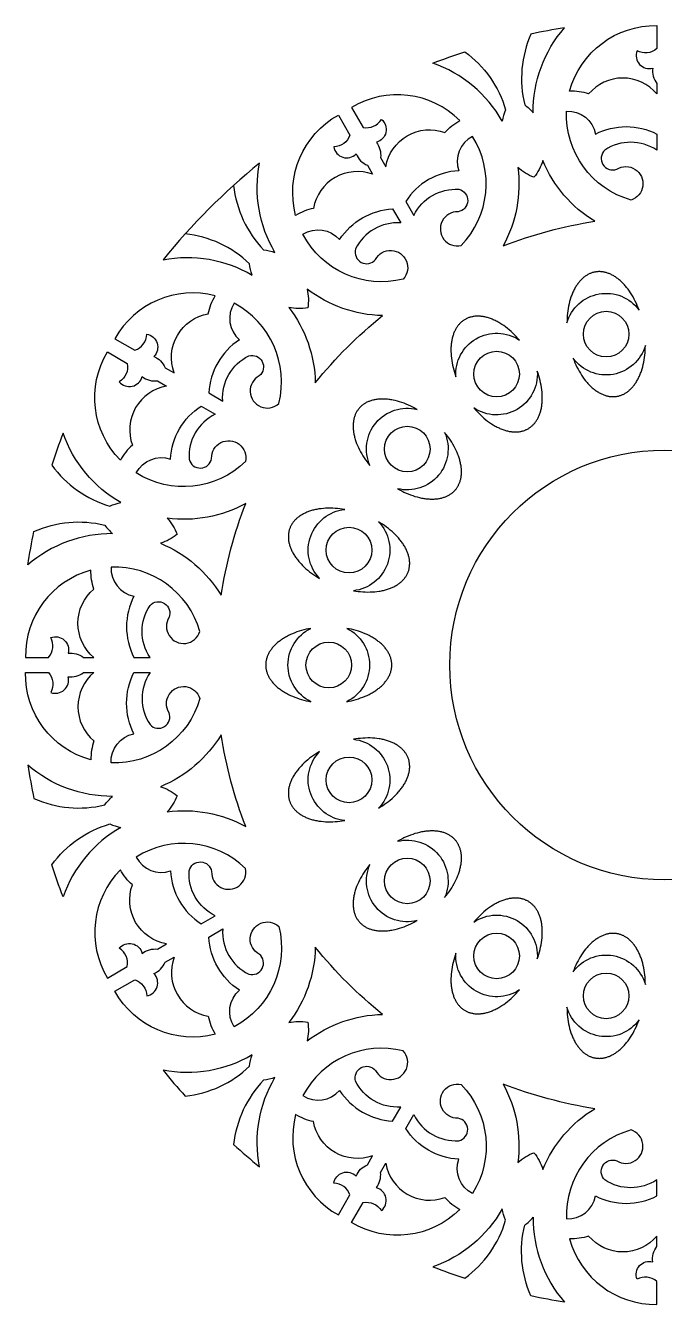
# Model space of a CAD drawing. Extents: x -2235 to 380, y 2197 to 4197.
# Drawn here: x -330 to 25, y 2539 to 3250 of the extents above; entities that cross this region are included whole.
import ezdxf

# ---------------------------------------------------------------- set-up
doc = ezdxf.new("R2010")
doc.units = 0
doc.layers.add('LAYER_01', color=7, linetype='CONTINUOUS')

msp = doc.modelspace()

# ---------------------------------------------------------------- linework, layer by layer
at = {"layer": 'LAYER_01'}
for points in [[(-49.31, 3244.95, 0.165424), (-52.83, 3205.64, -0.057908), (-48.09, 3201.22, -0.182443), (-30.7, 3248.38, 0.013207)], [(20.67, 3236.82, -0.30837), (9.63, 3235.6, 0.61732), (18.4, 3226.02, 0.198173), (20.67, 3217.45), (20.67, 3211.65, 0.467751), (-17.25, 3211.65, 0.08721), (-27.82, 3213.26, -0.342754), (20.67, 3249.64)], [(-86.12, 3235.09, -0.165424), (-63.42, 3202.8, 0.057908), (-65.31, 3196.6, 0.182443), (-103.95, 3228.75, -0.013207)], [(-142.66, 3193.06, 0.30837), (-132.49, 3197.52, -0.61732), (-135.3, 3184.84, -0.198173), (-132.98, 3176.28), (-130.08, 3171.26, -0.467751), (-97.24, 3190.22, -0.08721), (-88.89, 3196.9, 0.342754), (-149.07, 3204.15)], [(-149.97, 3188.84, -0.30837), (-158.92, 3182.26, 0.61732), (-146.54, 3178.35, 0.198173), (-140.29, 3172.06), (-137.38, 3167.04, 0.467751), (-170.22, 3148.08, 0.08721), (-180.18, 3144.18, -0.342754), (-156.38, 3199.94)], [(-1.61, 3169.86, -1.133704), (6.3, 3152.71, -0.345607), (-29.54, 3202.1, -0.370856), (-13.37, 3189.39, -0.240808), (20.67, 3189.39), (20.67, 3180.42, 0.305015), (-8.24, 3180.45, 0.824718)], [(-89.89, 3146.2, 1.133704), (-88.16, 3127.4, 0.345607), (-81.82, 3188.09, 0.370856), (-89.47, 3169, 0.240808), (-118.95, 3151.98), (-114.46, 3144.21, -0.305015), (-89.44, 3158.69, -0.824718)], [(-13.82, 3140.91, -0.159961), (-42.72, 3174.62, -0.094684), (-47.71, 3165.35, -0.094684), (-56.67, 3170.88, -0.159961), (-64.83, 3127.24, -0.053061)], [(-135.78, 3119.71, -1.133704), (-120.36, 3108.81, -0.345607), (-176.09, 3133.67, -0.370856), (-155.73, 3130.74, -0.240808), (-126.25, 3147.76), (-121.77, 3139.99, 0.305015), (-146.82, 3125.56, 0.824718)], [(10.8, 3091.59), (10.32, 3092.84), (9.81, 3094.08), (9.27, 3095.3), (8.69, 3096.51), (8.09, 3097.7), (7.45, 3098.86), (6.79, 3099.99), (6.1, 3101.09), (5.38, 3102.15), (4.64, 3103.17), (3.87, 3104.16), (3.48, 3104.63), (3.09, 3105.1), (2.69, 3105.55), (2.29, 3105.99), (1.88, 3106.42), (1.47, 3106.84), (1.05, 3107.24), (0.63, 3107.63), (0.21, 3108.01), (-0.21, 3108.37), (-0.64, 3108.72), (-1.07, 3109.06), (-1.5, 3109.38), (-1.93, 3109.69), (-2.37, 3109.98), (-2.8, 3110.26), (-3.24, 3110.53), (-3.67, 3110.78), (-4.11, 3111.02), (-4.54, 3111.24), (-4.98, 3111.45), (-5.41, 3111.64), (-5.85, 3111.82), (-6.28, 3111.99), (-6.71, 3112.14), (-7.14, 3112.28), (-7.57, 3112.41), (-7.99, 3112.52), (-8.42, 3112.62), (-8.84, 3112.7), (-9.25, 3112.77), (-9.67, 3112.83), (-10.08, 3112.87), (-10.49, 3112.91), (-10.89, 3112.93), (-11.29, 3112.93), (-11.69, 3112.93), (-12.08, 3112.91), (-12.47, 3112.89), (-12.85, 3112.85), (-13.23, 3112.8), (-13.61, 3112.74), (-13.98, 3112.67), (-14.36, 3112.58), (-14.73, 3112.49), (-15.1, 3112.38), (-15.48, 3112.26), (-15.85, 3112.13), (-16.23, 3111.99), (-16.6, 3111.83), (-16.97, 3111.66), (-17.34, 3111.48), (-17.71, 3111.28), (-18.08, 3111.07), (-18.45, 3110.85), (-18.81, 3110.61), (-19.17, 3110.36), (-19.53, 3110.1), (-19.89, 3109.82), (-20.24, 3109.53), (-20.59, 3109.22), (-20.94, 3108.91), (-21.28, 3108.58), (-21.62, 3108.23), (-21.95, 3107.87), (-22.28, 3107.5), (-22.6, 3107.11), (-22.92, 3106.71), (-23.23, 3106.3), (-23.54, 3105.88), (-23.84, 3105.44), (-24.13, 3104.99), (-24.42, 3104.53), (-24.7, 3104.05), (-24.98, 3103.56), (-25.25, 3103.07), (-25.51, 3102.56), (-25.76, 3102.04), (-26, 3101.5), (-26.24, 3100.96), (-26.47, 3100.41), (-26.69, 3099.85), (-26.9, 3099.28), (-27.1, 3098.7), (-27.49, 3097.51), (-27.83, 3096.29), (-28.14, 3095.05), (-28.42, 3093.78), (-28.65, 3092.49), (-28.85, 3091.18), (-29.02, 3089.86), (-29.15, 3088.53), (-29.24, 3087.19), (-29.29, 3085.85), (-29.32, 3084.51, -0.623515)], [(-269.54, 3069.27, 0.30837), (-262.96, 3078.22, -0.61732), (-259.05, 3065.84, -0.198173), (-252.76, 3059.59), (-247.74, 3056.69, -0.467751), (-228.78, 3089.52, -0.08721), (-224.88, 3099.48, 0.342754), (-280.64, 3075.68)], [(-131.88, 3088.53, -0.159961), (-173.76, 3103.28, -0.094684), (-173.45, 3092.75, -0.094684), (-183.98, 3093.06, -0.159961), (-169.23, 3051.18, -0.053061)], [(-200.41, 3055.08, 1.133704), (-189.51, 3039.66, 0.345607), (-214.37, 3095.39, 0.370856), (-211.44, 3075.03, 0.240808), (-228.46, 3045.55), (-220.69, 3041.07, -0.305015), (-206.26, 3066.12, -0.824718)], [(-55.78, 3074.88), (-56.66, 3075.89), (-57.57, 3076.88), (-58.5, 3077.85), (-59.45, 3078.78), (-60.42, 3079.69), (-61.42, 3080.56), (-62.43, 3081.4), (-63.46, 3082.2), (-64.49, 3082.95), (-65.54, 3083.66), (-66.6, 3084.32), (-67.12, 3084.64), (-67.65, 3084.94), (-68.18, 3085.23), (-68.71, 3085.5), (-69.24, 3085.76), (-69.77, 3086.01), (-70.3, 3086.25), (-70.83, 3086.47), (-71.35, 3086.68), (-71.88, 3086.88), (-72.4, 3087.06), (-72.92, 3087.23), (-73.43, 3087.39), (-73.94, 3087.53), (-74.45, 3087.66), (-74.96, 3087.77), (-75.46, 3087.88), (-75.95, 3087.96), (-76.44, 3088.04), (-76.93, 3088.1), (-77.41, 3088.15), (-77.88, 3088.18), (-78.35, 3088.2), (-78.82, 3088.21), (-79.27, 3088.21), (-79.73, 3088.19), (-80.17, 3088.16), (-80.61, 3088.12), (-81.04, 3088.07), (-81.46, 3088), (-81.88, 3087.92), (-82.29, 3087.84), (-82.69, 3087.74), (-83.08, 3087.63), (-83.47, 3087.51), (-83.85, 3087.38), (-84.22, 3087.24), (-84.58, 3087.09), (-84.94, 3086.93), (-85.29, 3086.77), (-85.63, 3086.59), (-85.96, 3086.4), (-86.29, 3086.21), (-86.61, 3086), (-86.93, 3085.79), (-87.24, 3085.56), (-87.55, 3085.32), (-87.86, 3085.07), (-88.16, 3084.8), (-88.46, 3084.53), (-88.75, 3084.24), (-89.04, 3083.94), (-89.32, 3083.63), (-89.59, 3083.31), (-89.86, 3082.97), (-90.12, 3082.63), (-90.37, 3082.27), (-90.62, 3081.9), (-90.86, 3081.52), (-91.09, 3081.12), (-91.32, 3080.72), (-91.53, 3080.3), (-91.74, 3079.87), (-91.94, 3079.43), (-92.13, 3078.98), (-92.31, 3078.52), (-92.48, 3078.04), (-92.65, 3077.56), (-92.8, 3077.07), (-92.94, 3076.56), (-93.08, 3076.05), (-93.2, 3075.52), (-93.31, 3074.99), (-93.41, 3074.45), (-93.5, 3073.9), (-93.59, 3073.34), (-93.66, 3072.77), (-93.71, 3072.19), (-93.76, 3071.61), (-93.8, 3071.02), (-93.83, 3070.42), (-93.84, 3069.82), (-93.85, 3069.21), (-93.84, 3068.59), (-93.79, 3067.35), (-93.7, 3066.09), (-93.57, 3064.81), (-93.39, 3063.52), (-93.17, 3062.23), (-92.91, 3060.93), (-92.61, 3059.64), (-92.28, 3058.34), (-91.91, 3057.05), (-91.5, 3055.78), (-91.06, 3054.51, -0.623515)], [(-25.85, 3064.85), (-25.37, 3063.6), (-24.86, 3062.35), (-24.31, 3061.13), (-23.74, 3059.92), (-23.13, 3058.74), (-22.5, 3057.58), (-21.83, 3056.45), (-21.14, 3055.35), (-20.42, 3054.28), (-19.68, 3053.26), (-18.92, 3052.27), (-18.53, 3051.8), (-18.13, 3051.33), (-17.73, 3050.88), (-17.33, 3050.44), (-16.92, 3050.01), (-16.51, 3049.6), (-16.1, 3049.19), (-15.68, 3048.8), (-15.26, 3048.43), (-14.83, 3048.06), (-14.4, 3047.71), (-13.98, 3047.38), (-13.54, 3047.05), (-13.11, 3046.75), (-12.68, 3046.45), (-12.24, 3046.17), (-11.81, 3045.9), (-11.37, 3045.65), (-10.94, 3045.42), (-10.5, 3045.19), (-10.07, 3044.98), (-9.63, 3044.79), (-9.2, 3044.61), (-8.76, 3044.44), (-8.33, 3044.29), (-7.9, 3044.15), (-7.48, 3044.03), (-7.05, 3043.91), (-6.63, 3043.82), (-6.21, 3043.73), (-5.79, 3043.66), (-5.38, 3043.6), (-4.96, 3043.56), (-4.56, 3043.53), (-4.15, 3043.51), (-3.75, 3043.5), (-3.35, 3043.5), (-2.96, 3043.52), (-2.57, 3043.55), (-2.19, 3043.58), (-1.81, 3043.63), (-1.44, 3043.69), (-1.06, 3043.77), (-0.69, 3043.85), (-0.31, 3043.94), (0.06, 3044.05), (0.43, 3044.17), (0.81, 3044.3), (1.18, 3044.45), (1.56, 3044.6), (1.93, 3044.77), (2.3, 3044.96), (2.67, 3045.15), (3.04, 3045.36), (3.4, 3045.59), (3.77, 3045.82), (4.13, 3046.07), (4.49, 3046.33), (4.84, 3046.61), (5.2, 3046.9), (5.55, 3047.21), (5.89, 3047.53), (6.23, 3047.86), (6.57, 3048.2), (6.9, 3048.56), (7.23, 3048.93), (7.56, 3049.32), (7.87, 3049.72), (8.19, 3050.13), (8.49, 3050.56), (8.79, 3050.99), (9.09, 3051.44), (9.38, 3051.91), (9.66, 3052.38), (9.93, 3052.87), (10.2, 3053.37), (10.46, 3053.88), (10.71, 3054.4), (10.96, 3054.93), (11.19, 3055.47), (11.42, 3056.02), (11.64, 3056.58), (11.86, 3057.16), (12.06, 3057.74), (12.44, 3058.92), (12.79, 3060.14), (13.1, 3061.38), (13.37, 3062.65), (13.61, 3063.94), (13.81, 3065.25), (13.97, 3066.57), (14.1, 3067.9), (14.19, 3069.24), (14.25, 3070.58), (14.27, 3071.92, -0.623515)], [(-273.76, 3061.96, -0.30837), (-278.22, 3051.79, 0.61732), (-265.54, 3054.6, 0.198173), (-256.98, 3052.28), (-251.96, 3049.38, 0.467751), (-270.92, 3016.54, 0.08721), (-277.6, 3008.19, -0.342754), (-284.85, 3068.37)], [(-81.08, 3037.22), (-80.2, 3036.2), (-79.3, 3035.21), (-78.37, 3034.25), (-77.41, 3033.31), (-76.44, 3032.4), (-75.45, 3031.53), (-74.43, 3030.69), (-73.41, 3029.9), (-72.37, 3029.14), (-71.32, 3028.43), (-70.27, 3027.77), (-69.74, 3027.46), (-69.21, 3027.16), (-68.68, 3026.87), (-68.15, 3026.59), (-67.62, 3026.33), (-67.09, 3026.08), (-66.56, 3025.84), (-66.04, 3025.62), (-65.51, 3025.41), (-64.99, 3025.21), (-64.47, 3025.03), (-63.95, 3024.86), (-63.43, 3024.7), (-62.92, 3024.56), (-62.41, 3024.43), (-61.91, 3024.32), (-61.41, 3024.22), (-60.91, 3024.13), (-60.42, 3024.06), (-59.94, 3024), (-59.46, 3023.95), (-58.98, 3023.91), (-58.51, 3023.89), (-58.05, 3023.88), (-57.59, 3023.89), (-57.14, 3023.9), (-56.69, 3023.93), (-56.26, 3023.97), (-55.83, 3024.03), (-55.4, 3024.09), (-54.99, 3024.17), (-54.58, 3024.26), (-54.17, 3024.35), (-53.78, 3024.46), (-53.39, 3024.58), (-53.01, 3024.71), (-52.64, 3024.85), (-52.28, 3025), (-51.92, 3025.16), (-51.58, 3025.33), (-51.24, 3025.5), (-50.91, 3025.69), (-50.58, 3025.88), (-50.26, 3026.09), (-49.94, 3026.31), (-49.62, 3026.54), (-49.31, 3026.78), (-49, 3027.03), (-48.7, 3027.29), (-48.41, 3027.57), (-48.11, 3027.85), (-47.83, 3028.15), (-47.55, 3028.46), (-47.27, 3028.79), (-47.01, 3029.12), (-46.74, 3029.47), (-46.49, 3029.83), (-46.24, 3030.2), (-46, 3030.58), (-45.77, 3030.97), (-45.55, 3031.38), (-45.33, 3031.79), (-45.12, 3032.22), (-44.92, 3032.66), (-44.73, 3033.11), (-44.55, 3033.58), (-44.38, 3034.05), (-44.22, 3034.53), (-44.06, 3035.03), (-43.92, 3035.53), (-43.79, 3036.05), (-43.67, 3036.57), (-43.55, 3037.1), (-43.45, 3037.65), (-43.36, 3038.2), (-43.28, 3038.76), (-43.21, 3039.32), (-43.15, 3039.9), (-43.1, 3040.48), (-43.06, 3041.07), (-43.04, 3041.67), (-43.02, 3042.27), (-43.02, 3042.88), (-43.03, 3043.5), (-43.07, 3044.74), (-43.16, 3046.01), (-43.3, 3047.28), (-43.47, 3048.57), (-43.69, 3049.86), (-43.95, 3051.16), (-44.25, 3052.46), (-44.59, 3053.75), (-44.96, 3055.04), (-45.36, 3056.32), (-45.8, 3057.58, -0.623515)], [(-112.64, 3036.4), (-113.81, 3037.05), (-115, 3037.68), (-116.21, 3038.26), (-117.42, 3038.82), (-118.65, 3039.34), (-119.88, 3039.82), (-121.12, 3040.26), (-122.35, 3040.66), (-123.59, 3041.01), (-124.81, 3041.32), (-126.03, 3041.58), (-126.64, 3041.69), (-127.24, 3041.8), (-127.83, 3041.89), (-128.43, 3041.96), (-129.01, 3042.03), (-129.6, 3042.08), (-130.17, 3042.13), (-130.75, 3042.16), (-131.31, 3042.17), (-131.87, 3042.18), (-132.42, 3042.17), (-132.97, 3042.15), (-133.5, 3042.12), (-134.03, 3042.08), (-134.55, 3042.03), (-135.07, 3041.96), (-135.57, 3041.89), (-136.07, 3041.8), (-136.55, 3041.7), (-137.03, 3041.59), (-137.5, 3041.47), (-137.96, 3041.34), (-138.41, 3041.2), (-138.85, 3041.05), (-139.27, 3040.89), (-139.69, 3040.72), (-140.1, 3040.54), (-140.5, 3040.36), (-140.88, 3040.16), (-141.26, 3039.95), (-141.62, 3039.74), (-141.98, 3039.52), (-142.32, 3039.29), (-142.66, 3039.05), (-142.98, 3038.8), (-143.29, 3038.55), (-143.59, 3038.3), (-143.88, 3038.03), (-144.16, 3037.76), (-144.43, 3037.48), (-144.69, 3037.2), (-144.94, 3036.91), (-145.18, 3036.62), (-145.41, 3036.32), (-145.64, 3036), (-145.86, 3035.68), (-146.07, 3035.35), (-146.27, 3035.01), (-146.46, 3034.66), (-146.65, 3034.3), (-146.82, 3033.93), (-146.99, 3033.55), (-147.15, 3033.16), (-147.29, 3032.76), (-147.43, 3032.36), (-147.56, 3031.94), (-147.67, 3031.52), (-147.78, 3031.08), (-147.87, 3030.64), (-147.96, 3030.19), (-148.03, 3029.74), (-148.09, 3029.27), (-148.14, 3028.8), (-148.17, 3028.31), (-148.2, 3027.83), (-148.21, 3027.33), (-148.21, 3026.83), (-148.2, 3026.32), (-148.17, 3025.8), (-148.14, 3025.28), (-148.08, 3024.75), (-148.02, 3024.21), (-147.94, 3023.67), (-147.85, 3023.13), (-147.75, 3022.58), (-147.64, 3022.03), (-147.51, 3021.47), (-147.37, 3020.91), (-147.21, 3020.34), (-147.05, 3019.78), (-146.87, 3019.21), (-146.67, 3018.63), (-146.47, 3018.06), (-146.25, 3017.48), (-145.78, 3016.33), (-145.26, 3015.17), (-144.7, 3014.02), (-144.1, 3012.87), (-143.45, 3011.73), (-142.76, 3010.6), (-142.04, 3009.48), (-141.28, 3008.38), (-140.49, 3007.3), (-139.67, 3006.24), (-138.83, 3005.2, -0.623515)], [(-226.9, 3009.19, -1.133704), (-208.1, 3007.46, -0.345607), (-268.79, 3001.12, -0.370856), (-249.7, 3008.77, -0.240808), (-232.68, 3038.25), (-224.91, 3033.76, 0.305015), (-239.39, 3008.74, 0.824718)], [(-315.79, 3005.42, 0.165424), (-283.5, 2982.72, -0.057908), (-277.3, 2984.61, -0.182443), (-309.45, 3023.25, 0.013207)], [(-123.53, 2992.36), (-122.36, 2991.71), (-121.17, 2991.09), (-119.97, 2990.5), (-118.75, 2989.94), (-117.52, 2989.43), (-116.29, 2988.95), (-115.06, 2988.51), (-113.82, 2988.11), (-112.59, 2987.75), (-111.36, 2987.45), (-110.14, 2987.18), (-109.54, 2987.07), (-108.94, 2986.97), (-108.34, 2986.88), (-107.75, 2986.8), (-107.16, 2986.73), (-106.58, 2986.68), (-106, 2986.64), (-105.43, 2986.61), (-104.86, 2986.59), (-104.3, 2986.59), (-103.75, 2986.59), (-103.21, 2986.61), (-102.67, 2986.64), (-102.14, 2986.68), (-101.62, 2986.73), (-101.1, 2986.8), (-100.6, 2986.88), (-100.1, 2986.96), (-99.62, 2987.06), (-99.14, 2987.17), (-98.67, 2987.29), (-98.21, 2987.42), (-97.77, 2987.56), (-97.33, 2987.71), (-96.9, 2987.87), (-96.48, 2988.04), (-96.07, 2988.22), (-95.68, 2988.41), (-95.29, 2988.61), (-94.91, 2988.81), (-94.55, 2989.02), (-94.19, 2989.25), (-93.85, 2989.48), (-93.52, 2989.71), (-93.19, 2989.96), (-92.88, 2990.21), (-92.58, 2990.47), (-92.29, 2990.73), (-92.01, 2991), (-91.74, 2991.28), (-91.48, 2991.56), (-91.23, 2991.85), (-90.99, 2992.14), (-90.76, 2992.45), (-90.54, 2992.76), (-90.32, 2993.08), (-90.11, 2993.42), (-89.91, 2993.76), (-89.71, 2994.11), (-89.53, 2994.47), (-89.35, 2994.84), (-89.18, 2995.22), (-89.03, 2995.6), (-88.88, 2996), (-88.74, 2996.41), (-88.62, 2996.82), (-88.5, 2997.25), (-88.39, 2997.68), (-88.3, 2998.12), (-88.22, 2998.57), (-88.14, 2999.03), (-88.08, 2999.49), (-88.03, 2999.97), (-88, 3000.45), (-87.97, 3000.94), (-87.96, 3001.43), (-87.96, 3001.94), (-87.97, 3002.45), (-88, 3002.96), (-88.04, 3003.49), (-88.09, 3004.02), (-88.15, 3004.55), (-88.23, 3005.09), (-88.32, 3005.63), (-88.42, 3006.18), (-88.54, 3006.74), (-88.66, 3007.3), (-88.81, 3007.86), (-88.96, 3008.42), (-89.13, 3008.99), (-89.31, 3009.56), (-89.5, 3010.13), (-89.7, 3010.7), (-89.92, 3011.28), (-90.39, 3012.43), (-90.91, 3013.59), (-91.47, 3014.74), (-92.08, 3015.89), (-92.72, 3017.03), (-93.41, 3018.16), (-94.13, 3019.28), (-94.89, 3020.38), (-95.68, 3021.46), (-96.5, 3022.53), (-97.35, 3023.57, -0.623515)], [(-207.94, 2984.13, -0.159961), (-251.58, 2975.97, -0.094684), (-246.05, 2967.01, -0.094684), (-255.32, 2962.02, -0.159961), (-221.61, 2933.12, -0.053061)], [(-152.91, 2980.8), (-154.23, 2981.01), (-155.56, 2981.19), (-156.9, 2981.33), (-158.23, 2981.44), (-159.56, 2981.51), (-160.88, 2981.54), (-162.19, 2981.53), (-163.49, 2981.48), (-164.77, 2981.39), (-166.03, 2981.26), (-167.26, 2981.09), (-167.87, 2980.99), (-168.47, 2980.88), (-169.06, 2980.76), (-169.65, 2980.63), (-170.22, 2980.49), (-170.79, 2980.34), (-171.34, 2980.18), (-171.89, 2980.02), (-172.43, 2979.84), (-172.96, 2979.65), (-173.47, 2979.46), (-173.98, 2979.26), (-174.47, 2979.04), (-174.96, 2978.82), (-175.43, 2978.59), (-175.89, 2978.36), (-176.34, 2978.11), (-176.77, 2977.86), (-177.19, 2977.6), (-177.61, 2977.34), (-178, 2977.07), (-178.39, 2976.79), (-178.76, 2976.5), (-179.12, 2976.21), (-179.47, 2975.91), (-179.81, 2975.61), (-180.13, 2975.3), (-180.44, 2974.99), (-180.73, 2974.67), (-181.02, 2974.35), (-181.29, 2974.02), (-181.54, 2973.69), (-181.79, 2973.36), (-182.02, 2973.02), (-182.24, 2972.68), (-182.45, 2972.34), (-182.64, 2971.99), (-182.82, 2971.65), (-183, 2971.3), (-183.15, 2970.94), (-183.3, 2970.59), (-183.44, 2970.24), (-183.56, 2969.88), (-183.68, 2969.51), (-183.78, 2969.14), (-183.87, 2968.76), (-183.96, 2968.38), (-184.03, 2967.99), (-184.09, 2967.59), (-184.14, 2967.19), (-184.18, 2966.78), (-184.21, 2966.37), (-184.22, 2965.95), (-184.23, 2965.53), (-184.22, 2965.1), (-184.19, 2964.67), (-184.16, 2964.23), (-184.11, 2963.79), (-184.05, 2963.34), (-183.97, 2962.89), (-183.88, 2962.43), (-183.78, 2961.98), (-183.67, 2961.51), (-183.54, 2961.05), (-183.39, 2960.58), (-183.23, 2960.11), (-183.06, 2959.64), (-182.87, 2959.16), (-182.67, 2958.69), (-182.46, 2958.21), (-182.23, 2957.73), (-181.99, 2957.25), (-181.73, 2956.77), (-181.46, 2956.29), (-181.18, 2955.8), (-180.88, 2955.32), (-180.57, 2954.84), (-180.24, 2954.36), (-179.9, 2953.89), (-179.55, 2953.41), (-179.19, 2952.94), (-178.81, 2952.46), (-178.42, 2952), (-178.02, 2951.53), (-177.19, 2950.61), (-176.31, 2949.7), (-175.38, 2948.81), (-174.42, 2947.93), (-173.42, 2947.08), (-172.39, 2946.26), (-171.33, 2945.45), (-170.24, 2944.68), (-169.13, 2943.93), (-167.99, 2943.21), (-166.84, 2942.52, -0.623515)], [(-325.65, 2968.61, -0.165424), (-286.34, 2972.13, 0.057908), (-281.92, 2967.39, 0.182443), (-329.08, 2950, -0.013207)], [(-148.08, 2935.69), (-146.76, 2935.48), (-145.43, 2935.3), (-144.09, 2935.16), (-142.76, 2935.06), (-141.43, 2934.99), (-140.11, 2934.96), (-138.8, 2934.97), (-137.5, 2935.02), (-136.22, 2935.11), (-134.96, 2935.24), (-133.73, 2935.41), (-133.12, 2935.51), (-132.52, 2935.62), (-131.93, 2935.74), (-131.35, 2935.86), (-130.77, 2936), (-130.2, 2936.15), (-129.65, 2936.31), (-129.1, 2936.48), (-128.56, 2936.66), (-128.04, 2936.84), (-127.52, 2937.04), (-127.01, 2937.24), (-126.52, 2937.45), (-126.04, 2937.67), (-125.56, 2937.9), (-125.1, 2938.14), (-124.66, 2938.38), (-124.22, 2938.63), (-123.8, 2938.89), (-123.39, 2939.16), (-122.99, 2939.43), (-122.6, 2939.71), (-122.23, 2939.99), (-121.87, 2940.28), (-121.52, 2940.58), (-121.18, 2940.88), (-120.86, 2941.19), (-120.55, 2941.5), (-120.26, 2941.82), (-119.97, 2942.14), (-119.7, 2942.47), (-119.45, 2942.8), (-119.2, 2943.13), (-118.97, 2943.47), (-118.75, 2943.81), (-118.54, 2944.15), (-118.35, 2944.5), (-118.17, 2944.85), (-118, 2945.2), (-117.84, 2945.55), (-117.69, 2945.9), (-117.56, 2946.26), (-117.43, 2946.62), (-117.32, 2946.98), (-117.21, 2947.35), (-117.12, 2947.73), (-117.03, 2948.12), (-116.96, 2948.5), (-116.9, 2948.9), (-116.85, 2949.3), (-116.81, 2949.71), (-116.78, 2950.12), (-116.77, 2950.54), (-116.76, 2950.96), (-116.77, 2951.39), (-116.8, 2951.83), (-116.83, 2952.26), (-116.88, 2952.71), (-116.94, 2953.15), (-117.02, 2953.61), (-117.11, 2954.06), (-117.21, 2954.52), (-117.33, 2954.98), (-117.46, 2955.45), (-117.6, 2955.91), (-117.76, 2956.38), (-117.93, 2956.86), (-118.12, 2957.33), (-118.32, 2957.81), (-118.53, 2958.29), (-118.76, 2958.77), (-119, 2959.25), (-119.26, 2959.73), (-119.53, 2960.21), (-119.82, 2960.69), (-120.11, 2961.17), (-120.42, 2961.65), (-120.75, 2962.13), (-121.09, 2962.61), (-121.44, 2963.08), (-121.8, 2963.56), (-122.18, 2964.03), (-122.57, 2964.5), (-122.97, 2964.97), (-123.8, 2965.89), (-124.69, 2966.8), (-125.61, 2967.69), (-126.57, 2968.56), (-127.57, 2969.41), (-128.6, 2970.24), (-129.66, 2971.04), (-130.75, 2971.82), (-131.87, 2972.56), (-133, 2973.28), (-134.15, 2973.97, -0.623515)], [(-250.56, 2920.91, 1.133704), (-233.41, 2913, 0.345607), (-282.8, 2948.84, 0.370856), (-270.09, 2932.67, 0.240808), (-270.09, 2898.63), (-261.12, 2898.63, -0.305015), (-261.15, 2927.54, -0.824718)], [(-317.52, 2898.63, 0.30837), (-316.3, 2909.67, -0.61732), (-306.72, 2900.9, -0.198173), (-298.15, 2898.63), (-292.35, 2898.63, -0.467751), (-292.35, 2936.55, -0.08721), (-293.96, 2947.12, 0.342754), (-330.34, 2898.63)], [(-171.74, 2914.78), (-173.05, 2914.53), (-174.36, 2914.24), (-175.66, 2913.92), (-176.95, 2913.56), (-178.22, 2913.17), (-179.48, 2912.75), (-180.71, 2912.29), (-181.91, 2911.8), (-183.08, 2911.28), (-184.22, 2910.72), (-185.32, 2910.14), (-185.86, 2909.84), (-186.38, 2909.53), (-186.9, 2909.22), (-187.4, 2908.9), (-187.89, 2908.57), (-188.38, 2908.23), (-188.84, 2907.9), (-189.3, 2907.55), (-189.75, 2907.2), (-190.18, 2906.85), (-190.6, 2906.49), (-191, 2906.12), (-191.39, 2905.75), (-191.77, 2905.38), (-192.14, 2905.01), (-192.49, 2904.63), (-192.83, 2904.24), (-193.15, 2903.86), (-193.46, 2903.47), (-193.76, 2903.08), (-194.04, 2902.69), (-194.31, 2902.29), (-194.56, 2901.9), (-194.8, 2901.5), (-195.02, 2901.1), (-195.23, 2900.7), (-195.43, 2900.3), (-195.61, 2899.91), (-195.78, 2899.51), (-195.94, 2899.11), (-196.08, 2898.71), (-196.21, 2898.31), (-196.33, 2897.91), (-196.43, 2897.52), (-196.52, 2897.12), (-196.6, 2896.73), (-196.66, 2896.34), (-196.71, 2895.95), (-196.75, 2895.56), (-196.78, 2895.18), (-196.8, 2894.79), (-196.81, 2894.41), (-196.8, 2894.03), (-196.78, 2893.65), (-196.75, 2893.27), (-196.71, 2892.88), (-196.66, 2892.49), (-196.6, 2892.1), (-196.52, 2891.7), (-196.43, 2891.31), (-196.33, 2890.91), (-196.21, 2890.52), (-196.08, 2890.12), (-195.94, 2889.72), (-195.78, 2889.32), (-195.61, 2888.92), (-195.43, 2888.52), (-195.23, 2888.12), (-195.02, 2887.72), (-194.8, 2887.33), (-194.56, 2886.93), (-194.31, 2886.53), (-194.04, 2886.14), (-193.76, 2885.75), (-193.46, 2885.36), (-193.15, 2884.97), (-192.83, 2884.58), (-192.49, 2884.2), (-192.14, 2883.82), (-191.77, 2883.44), (-191.39, 2883.07), (-191, 2882.7), (-190.6, 2882.34), (-190.18, 2881.98), (-189.75, 2881.62), (-189.3, 2881.27), (-188.84, 2880.93), (-188.38, 2880.59), (-187.89, 2880.26), (-187.4, 2879.93), (-186.9, 2879.61), (-186.38, 2879.29), (-185.86, 2878.99), (-185.32, 2878.68), (-184.22, 2878.1), (-183.08, 2877.55), (-181.91, 2877.03), (-180.71, 2876.54), (-179.48, 2876.08), (-178.22, 2875.66), (-176.95, 2875.27), (-175.66, 2874.91), (-174.36, 2874.59), (-173.05, 2874.3), (-171.74, 2874.04, -0.623515)], [(-151.77, 2874.04), (-150.45, 2874.3), (-149.14, 2874.59), (-147.84, 2874.91), (-146.55, 2875.27), (-145.28, 2875.66), (-144.03, 2876.08), (-142.8, 2876.54), (-141.59, 2877.03), (-140.42, 2877.55), (-139.28, 2878.1), (-138.18, 2878.68), (-137.65, 2878.99), (-137.12, 2879.29), (-136.6, 2879.61), (-136.1, 2879.93), (-135.61, 2880.26), (-135.13, 2880.59), (-134.66, 2880.93), (-134.2, 2881.27), (-133.76, 2881.62), (-133.33, 2881.98), (-132.91, 2882.34), (-132.5, 2882.7), (-132.11, 2883.07), (-131.73, 2883.44), (-131.36, 2883.82), (-131.01, 2884.2), (-130.68, 2884.58), (-130.35, 2884.97), (-130.04, 2885.36), (-129.75, 2885.75), (-129.46, 2886.14), (-129.2, 2886.53), (-128.94, 2886.93), (-128.71, 2887.33), (-128.48, 2887.72), (-128.27, 2888.12), (-128.07, 2888.52), (-127.89, 2888.92), (-127.72, 2889.32), (-127.56, 2889.72), (-127.42, 2890.12), (-127.29, 2890.52), (-127.18, 2890.91), (-127.07, 2891.31), (-126.98, 2891.7), (-126.91, 2892.1), (-126.84, 2892.49), (-126.79, 2892.88), (-126.75, 2893.27), (-126.72, 2893.65), (-126.7, 2894.03), (-126.7, 2894.41), (-126.7, 2894.79), (-126.72, 2895.18), (-126.75, 2895.56), (-126.79, 2895.95), (-126.84, 2896.34), (-126.91, 2896.73), (-126.98, 2897.12), (-127.07, 2897.52), (-127.18, 2897.91), (-127.29, 2898.31), (-127.42, 2898.71), (-127.56, 2899.11), (-127.72, 2899.51), (-127.89, 2899.91), (-128.07, 2900.3), (-128.27, 2900.7), (-128.48, 2901.1), (-128.71, 2901.5), (-128.94, 2901.9), (-129.2, 2902.29), (-129.46, 2902.69), (-129.75, 2903.08), (-130.04, 2903.47), (-130.35, 2903.86), (-130.68, 2904.24), (-131.01, 2904.63), (-131.36, 2905.01), (-131.73, 2905.38), (-132.11, 2905.75), (-132.5, 2906.12), (-132.91, 2906.49), (-133.33, 2906.85), (-133.76, 2907.2), (-134.2, 2907.55), (-134.66, 2907.9), (-135.13, 2908.23), (-135.61, 2908.57), (-136.1, 2908.9), (-136.6, 2909.22), (-137.12, 2909.53), (-137.65, 2909.84), (-138.18, 2910.14), (-139.28, 2910.72), (-140.42, 2911.28), (-141.59, 2911.8), (-142.8, 2912.29), (-144.03, 2912.75), (-145.28, 2913.17), (-146.55, 2913.56), (-147.84, 2913.92), (-149.14, 2914.24), (-150.45, 2914.53), (-151.77, 2914.78, -0.623515)], [(-317.52, 2890.19, -0.30837), (-316.3, 2879.15, 0.61732), (-306.72, 2887.93, 0.198173), (-298.15, 2890.19), (-292.35, 2890.19, 0.467751), (-292.35, 2852.28, 0.08721), (-293.96, 2841.7, -0.342754), (-330.34, 2890.19)], [(-250.56, 2867.92, -1.133704), (-233.41, 2875.82, -0.345607), (-282.8, 2839.99, -0.370856), (-270.09, 2856.16, -0.240808), (-270.09, 2890.19), (-261.12, 2890.19, 0.305015), (-261.15, 2861.29, 0.824718)], [(-221.61, 2855.7, -0.159961), (-255.32, 2826.81, -0.094684), (-246.05, 2821.82, -0.094684), (-251.58, 2812.85, -0.159961), (-207.94, 2804.69, -0.053061)], [(-134.15, 2814.85), (-133, 2815.54), (-131.87, 2816.26), (-130.75, 2817.01), (-129.66, 2817.78), (-128.6, 2818.59), (-127.57, 2819.41), (-126.57, 2820.27), (-125.61, 2821.14), (-124.69, 2822.03), (-123.8, 2822.94), (-122.97, 2823.86), (-122.57, 2824.33), (-122.18, 2824.8), (-121.8, 2825.27), (-121.44, 2825.74), (-121.09, 2826.22), (-120.75, 2826.7), (-120.42, 2827.18), (-120.11, 2827.66), (-119.82, 2828.14), (-119.53, 2828.62), (-119.26, 2829.1), (-119, 2829.58), (-118.76, 2830.06), (-118.53, 2830.54), (-118.32, 2831.02), (-118.12, 2831.49), (-117.93, 2831.97), (-117.76, 2832.44), (-117.6, 2832.91), (-117.46, 2833.38), (-117.33, 2833.85), (-117.21, 2834.31), (-117.11, 2834.77), (-117.02, 2835.22), (-116.94, 2835.67), (-116.88, 2836.12), (-116.83, 2836.56), (-116.8, 2837), (-116.77, 2837.43), (-116.76, 2837.86), (-116.77, 2838.29), (-116.78, 2838.7), (-116.81, 2839.12), (-116.85, 2839.52), (-116.9, 2839.93), (-116.96, 2840.32), (-117.03, 2840.71), (-117.12, 2841.09), (-117.21, 2841.47), (-117.32, 2841.84), (-117.43, 2842.21), (-117.56, 2842.57), (-117.69, 2842.92), (-117.84, 2843.28), (-118, 2843.63), (-118.17, 2843.98), (-118.35, 2844.33), (-118.54, 2844.67), (-118.75, 2845.02), (-118.97, 2845.36), (-119.2, 2845.69), (-119.45, 2846.03), (-119.7, 2846.36), (-119.97, 2846.68), (-120.26, 2847), (-120.55, 2847.32), (-120.86, 2847.63), (-121.18, 2847.94), (-121.52, 2848.24), (-121.87, 2848.54), (-122.23, 2848.83), (-122.6, 2849.12), (-122.99, 2849.4), (-123.39, 2849.67), (-123.8, 2849.94), (-124.22, 2850.19), (-124.66, 2850.45), (-125.1, 2850.69), (-125.56, 2850.93), (-126.04, 2851.15), (-126.52, 2851.38), (-127.01, 2851.59), (-127.52, 2851.79), (-128.04, 2851.99), (-128.56, 2852.17), (-129.1, 2852.35), (-129.65, 2852.52), (-130.2, 2852.67), (-130.77, 2852.82), (-131.35, 2852.96), (-131.93, 2853.09), (-132.52, 2853.21), (-133.12, 2853.32), (-133.73, 2853.42), (-134.96, 2853.59), (-136.22, 2853.72), (-137.5, 2853.81), (-138.8, 2853.86), (-140.11, 2853.87), (-141.43, 2853.84), (-142.76, 2853.77), (-144.09, 2853.66), (-145.43, 2853.52), (-146.76, 2853.35), (-148.08, 2853.13, -0.623515)], [(-166.84, 2846.3), (-167.99, 2845.62), (-169.13, 2844.9), (-170.24, 2844.15), (-171.33, 2843.37), (-172.39, 2842.57), (-173.42, 2841.74), (-174.42, 2840.89), (-175.38, 2840.02), (-176.31, 2839.13), (-177.19, 2838.22), (-178.02, 2837.3), (-178.42, 2836.83), (-178.81, 2836.36), (-179.19, 2835.89), (-179.55, 2835.42), (-179.9, 2834.94), (-180.24, 2834.46), (-180.57, 2833.98), (-180.88, 2833.5), (-181.18, 2833.02), (-181.46, 2832.54), (-181.73, 2832.06), (-181.99, 2831.58), (-182.23, 2831.1), (-182.46, 2830.62), (-182.67, 2830.14), (-182.87, 2829.66), (-183.06, 2829.19), (-183.23, 2828.72), (-183.39, 2828.25), (-183.54, 2827.78), (-183.67, 2827.31), (-183.78, 2826.85), (-183.88, 2826.39), (-183.97, 2825.94), (-184.05, 2825.49), (-184.11, 2825.04), (-184.16, 2824.6), (-184.19, 2824.16), (-184.22, 2823.72), (-184.23, 2823.3), (-184.22, 2822.87), (-184.21, 2822.45), (-184.18, 2822.04), (-184.14, 2821.63), (-184.09, 2821.23), (-184.03, 2820.84), (-183.96, 2820.45), (-183.87, 2820.06), (-183.78, 2819.69), (-183.68, 2819.31), (-183.56, 2818.95), (-183.44, 2818.59), (-183.3, 2818.23), (-183.15, 2817.88), (-183, 2817.53), (-182.82, 2817.18), (-182.64, 2816.83), (-182.45, 2816.49), (-182.24, 2816.14), (-182.02, 2815.8), (-181.79, 2815.47), (-181.54, 2815.13), (-181.29, 2814.8), (-181.02, 2814.48), (-180.73, 2814.15), (-180.44, 2813.84), (-180.13, 2813.52), (-179.81, 2813.22), (-179.47, 2812.91), (-179.12, 2812.62), (-178.76, 2812.32), (-178.39, 2812.04), (-178, 2811.76), (-177.61, 2811.49), (-177.19, 2811.22), (-176.77, 2810.96), (-176.34, 2810.71), (-175.89, 2810.47), (-175.43, 2810.23), (-174.96, 2810), (-174.47, 2809.78), (-173.98, 2809.57), (-173.47, 2809.37), (-172.96, 2809.17), (-172.43, 2808.99), (-171.89, 2808.81), (-171.34, 2808.64), (-170.79, 2808.48), (-170.22, 2808.34), (-169.65, 2808.2), (-169.06, 2808.07), (-168.47, 2807.95), (-167.87, 2807.84), (-167.26, 2807.74), (-166.03, 2807.57), (-164.77, 2807.44), (-163.49, 2807.35), (-162.19, 2807.3), (-160.88, 2807.29), (-159.56, 2807.32), (-158.23, 2807.39), (-156.9, 2807.49), (-155.56, 2807.64), (-154.23, 2807.81), (-152.91, 2808.02, -0.623515)], [(-325.65, 2820.21, 0.165424), (-286.34, 2816.7, -0.057908), (-281.92, 2821.43, -0.182443), (-329.08, 2838.82, 0.013207)], [(-315.79, 2783.41, -0.165424), (-283.5, 2806.1, 0.057908), (-277.3, 2804.21, 0.182443), (-309.45, 2765.57, -0.013207)], [(-97.35, 2765.26), (-96.5, 2766.3), (-95.68, 2767.36), (-94.89, 2768.45), (-94.13, 2769.55), (-93.41, 2770.66), (-92.72, 2771.79), (-92.08, 2772.94), (-91.47, 2774.08), (-90.91, 2775.24), (-90.39, 2776.39), (-89.92, 2777.55), (-89.7, 2778.12), (-89.5, 2778.7), (-89.31, 2779.27), (-89.13, 2779.84), (-88.96, 2780.4), (-88.81, 2780.97), (-88.66, 2781.53), (-88.54, 2782.09), (-88.42, 2782.64), (-88.32, 2783.19), (-88.23, 2783.74), (-88.15, 2784.28), (-88.09, 2784.81), (-88.04, 2785.34), (-88, 2785.86), (-87.97, 2786.38), (-87.96, 2786.89), (-87.96, 2787.39), (-87.97, 2787.89), (-88, 2788.38), (-88.03, 2788.86), (-88.08, 2789.33), (-88.14, 2789.8), (-88.22, 2790.26), (-88.3, 2790.71), (-88.39, 2791.15), (-88.5, 2791.58), (-88.62, 2792), (-88.74, 2792.42), (-88.88, 2792.82), (-89.03, 2793.22), (-89.18, 2793.61), (-89.35, 2793.99), (-89.53, 2794.36), (-89.71, 2794.72), (-89.91, 2795.07), (-90.11, 2795.41), (-90.32, 2795.74), (-90.54, 2796.06), (-90.76, 2796.38), (-90.99, 2796.68), (-91.23, 2796.98), (-91.48, 2797.26), (-91.74, 2797.55), (-92.01, 2797.82), (-92.29, 2798.09), (-92.58, 2798.36), (-92.88, 2798.62), (-93.19, 2798.87), (-93.52, 2799.11), (-93.85, 2799.35), (-94.19, 2799.58), (-94.55, 2799.8), (-94.91, 2800.02), (-95.29, 2800.22), (-95.68, 2800.42), (-96.07, 2800.61), (-96.48, 2800.79), (-96.9, 2800.96), (-97.33, 2801.12), (-97.77, 2801.27), (-98.21, 2801.41), (-98.67, 2801.54), (-99.14, 2801.66), (-99.62, 2801.77), (-100.1, 2801.86), (-100.6, 2801.95), (-101.1, 2802.03), (-101.62, 2802.09), (-102.14, 2802.14), (-102.67, 2802.19), (-103.21, 2802.22), (-103.75, 2802.23), (-104.3, 2802.24), (-104.86, 2802.24), (-105.43, 2802.22), (-106, 2802.19), (-106.58, 2802.15), (-107.16, 2802.09), (-107.75, 2802.03), (-108.34, 2801.95), (-108.94, 2801.86), (-109.54, 2801.76), (-110.14, 2801.64), (-111.36, 2801.38), (-112.59, 2801.07), (-113.82, 2800.72), (-115.06, 2800.32), (-116.29, 2799.88), (-117.52, 2799.4), (-118.75, 2798.88), (-119.97, 2798.33), (-121.17, 2797.74), (-122.36, 2797.12), (-123.53, 2796.46, -0.623515)], [(-226.9, 2779.63, 1.133704), (-208.1, 2781.36, 0.345607), (-268.79, 2787.7, 0.370856), (-249.7, 2780.06, 0.240808), (-232.68, 2750.58), (-224.91, 2755.07, -0.305015), (-239.39, 2780.08, -0.824718)], [(-273.76, 2726.86, 0.30837), (-278.22, 2737.03, -0.61732), (-265.54, 2734.23, -0.198173), (-256.98, 2736.55), (-251.96, 2739.45, -0.467751), (-270.92, 2772.29, -0.08721), (-277.6, 2780.64, 0.342754), (-284.85, 2720.46)], [(-138.83, 2783.63), (-139.67, 2782.59), (-140.49, 2781.53), (-141.28, 2780.44), (-142.04, 2779.34), (-142.76, 2778.22), (-143.45, 2777.09), (-144.1, 2775.95), (-144.7, 2774.8), (-145.26, 2773.65), (-145.78, 2772.5), (-146.25, 2771.34), (-146.47, 2770.77), (-146.67, 2770.19), (-146.87, 2769.62), (-147.05, 2769.05), (-147.21, 2768.48), (-147.37, 2767.92), (-147.51, 2767.36), (-147.64, 2766.8), (-147.75, 2766.25), (-147.85, 2765.7), (-147.94, 2765.15), (-148.02, 2764.61), (-148.08, 2764.08), (-148.14, 2763.55), (-148.17, 2763.03), (-148.2, 2762.51), (-148.21, 2762), (-148.21, 2761.5), (-148.2, 2761), (-148.17, 2760.51), (-148.14, 2760.03), (-148.09, 2759.56), (-148.03, 2759.09), (-147.96, 2758.63), (-147.87, 2758.18), (-147.78, 2757.74), (-147.67, 2757.31), (-147.56, 2756.88), (-147.43, 2756.47), (-147.29, 2756.06), (-147.15, 2755.67), (-146.99, 2755.28), (-146.82, 2754.9), (-146.65, 2754.53), (-146.46, 2754.17), (-146.27, 2753.82), (-146.07, 2753.48), (-145.86, 2753.15), (-145.64, 2752.82), (-145.41, 2752.51), (-145.18, 2752.21), (-144.94, 2751.91), (-144.69, 2751.62), (-144.43, 2751.34), (-144.16, 2751.07), (-143.88, 2750.8), (-143.59, 2750.53), (-143.29, 2750.27), (-142.98, 2750.02), (-142.66, 2749.78), (-142.32, 2749.54), (-141.98, 2749.31), (-141.62, 2749.09), (-141.26, 2748.87), (-140.88, 2748.67), (-140.5, 2748.47), (-140.1, 2748.28), (-139.69, 2748.1), (-139.27, 2747.93), (-138.85, 2747.77), (-138.41, 2747.62), (-137.96, 2747.48), (-137.5, 2747.35), (-137.03, 2747.23), (-136.55, 2747.12), (-136.07, 2747.02), (-135.57, 2746.94), (-135.07, 2746.86), (-134.55, 2746.8), (-134.03, 2746.74), (-133.5, 2746.7), (-132.97, 2746.67), (-132.42, 2746.65), (-131.87, 2746.65), (-131.31, 2746.65), (-130.75, 2746.67), (-130.17, 2746.7), (-129.6, 2746.74), (-129.01, 2746.8), (-128.43, 2746.86), (-127.83, 2746.94), (-127.24, 2747.03), (-126.64, 2747.13), (-126.03, 2747.25), (-124.81, 2747.51), (-123.59, 2747.82), (-122.35, 2748.17), (-121.12, 2748.57), (-119.88, 2749.01), (-118.65, 2749.49), (-117.42, 2750.01), (-116.21, 2750.56), (-115, 2751.15), (-113.81, 2751.77), (-112.64, 2752.42, -0.623515)], [(-45.8, 2731.24), (-45.36, 2732.51), (-44.96, 2733.79), (-44.59, 2735.07), (-44.25, 2736.37), (-43.95, 2737.67), (-43.69, 2738.96), (-43.47, 2740.26), (-43.3, 2741.54), (-43.16, 2742.82), (-43.07, 2744.08), (-43.03, 2745.33), (-43.02, 2745.94), (-43.02, 2746.55), (-43.04, 2747.15), (-43.06, 2747.75), (-43.1, 2748.34), (-43.15, 2748.93), (-43.21, 2749.5), (-43.28, 2750.07), (-43.36, 2750.63), (-43.45, 2751.18), (-43.55, 2751.72), (-43.67, 2752.26), (-43.79, 2752.78), (-43.92, 2753.29), (-44.06, 2753.8), (-44.22, 2754.29), (-44.38, 2754.78), (-44.55, 2755.25), (-44.73, 2755.71), (-44.92, 2756.16), (-45.12, 2756.6), (-45.33, 2757.03), (-45.55, 2757.45), (-45.77, 2757.85), (-46, 2758.25), (-46.24, 2758.63), (-46.49, 2759), (-46.74, 2759.36), (-47.01, 2759.71), (-47.27, 2760.04), (-47.55, 2760.36), (-47.83, 2760.67), (-48.11, 2760.97), (-48.41, 2761.26), (-48.7, 2761.54), (-49, 2761.8), (-49.31, 2762.05), (-49.62, 2762.29), (-49.94, 2762.52), (-50.26, 2762.74), (-50.58, 2762.94), (-50.91, 2763.14), (-51.24, 2763.32), (-51.58, 2763.5), (-51.92, 2763.67), (-52.28, 2763.82), (-52.64, 2763.97), (-53.01, 2764.11), (-53.39, 2764.24), (-53.78, 2764.36), (-54.17, 2764.47), (-54.58, 2764.57), (-54.99, 2764.66), (-55.4, 2764.73), (-55.83, 2764.8), (-56.26, 2764.85), (-56.69, 2764.89), (-57.14, 2764.92), (-57.59, 2764.94), (-58.05, 2764.94), (-58.51, 2764.93), (-58.98, 2764.91), (-59.46, 2764.88), (-59.94, 2764.83), (-60.42, 2764.77), (-60.91, 2764.7), (-61.41, 2764.61), (-61.91, 2764.51), (-62.41, 2764.39), (-62.92, 2764.26), (-63.43, 2764.12), (-63.95, 2763.97), (-64.47, 2763.8), (-64.99, 2763.61), (-65.51, 2763.42), (-66.04, 2763.21), (-66.56, 2762.98), (-67.09, 2762.75), (-67.62, 2762.5), (-68.15, 2762.23), (-68.68, 2761.96), (-69.21, 2761.67), (-69.74, 2761.37), (-70.27, 2761.06), (-71.32, 2760.39), (-72.37, 2759.68), (-73.41, 2758.93), (-74.43, 2758.13), (-75.45, 2757.3), (-76.44, 2756.42), (-77.41, 2755.52), (-78.37, 2754.58), (-79.3, 2753.61), (-80.2, 2752.62), (-81.08, 2751.61, -0.623515)], [(-200.41, 2733.75, -1.133704), (-189.51, 2749.16, -0.345607), (-214.37, 2693.44, -0.370856), (-211.44, 2713.8, -0.240808), (-228.46, 2743.27), (-220.69, 2747.76, 0.305015), (-206.26, 2722.71, 0.824718)], [(14.27, 2716.91), (14.25, 2718.25), (14.19, 2719.59), (14.1, 2720.92), (13.97, 2722.25), (13.81, 2723.58), (13.61, 2724.88), (13.37, 2726.17), (13.1, 2727.44), (12.79, 2728.69), (12.44, 2729.9), (12.06, 2731.09), (11.86, 2731.67), (11.64, 2732.24), (11.42, 2732.8), (11.19, 2733.36), (10.96, 2733.9), (10.71, 2734.43), (10.46, 2734.95), (10.2, 2735.46), (9.93, 2735.96), (9.66, 2736.45), (9.38, 2736.92), (9.09, 2737.38), (8.79, 2737.83), (8.49, 2738.27), (8.19, 2738.7), (7.87, 2739.11), (7.56, 2739.51), (7.23, 2739.89), (6.9, 2740.26), (6.57, 2740.62), (6.23, 2740.97), (5.89, 2741.3), (5.55, 2741.62), (5.2, 2741.92), (4.84, 2742.21), (4.49, 2742.49), (4.13, 2742.75), (3.77, 2743), (3.4, 2743.24), (3.04, 2743.46), (2.67, 2743.67), (2.3, 2743.87), (1.93, 2744.05), (1.56, 2744.22), (1.18, 2744.38), (0.81, 2744.52), (0.43, 2744.66), (0.06, 2744.77), (-0.31, 2744.88), (-0.69, 2744.98), (-1.06, 2745.06), (-1.44, 2745.13), (-1.81, 2745.19), (-2.19, 2745.24), (-2.57, 2745.28), (-2.96, 2745.31), (-3.35, 2745.32), (-3.75, 2745.33), (-4.15, 2745.32), (-4.56, 2745.3), (-4.96, 2745.27), (-5.38, 2745.22), (-5.79, 2745.16), (-6.21, 2745.09), (-6.63, 2745.01), (-7.05, 2744.91), (-7.48, 2744.8), (-7.9, 2744.68), (-8.33, 2744.54), (-8.76, 2744.38), (-9.2, 2744.22), (-9.63, 2744.04), (-10.07, 2743.84), (-10.5, 2743.63), (-10.94, 2743.41), (-11.37, 2743.17), (-11.81, 2742.92), (-12.24, 2742.66), (-12.68, 2742.37), (-13.11, 2742.08), (-13.54, 2741.77), (-13.98, 2741.45), (-14.4, 2741.11), (-14.83, 2740.76), (-15.26, 2740.4), (-15.68, 2740.02), (-16.1, 2739.63), (-16.51, 2739.23), (-16.92, 2738.81), (-17.33, 2738.39), (-17.73, 2737.95), (-18.13, 2737.49), (-18.53, 2737.03), (-18.92, 2736.55), (-19.68, 2735.57), (-20.42, 2734.54), (-21.14, 2733.48), (-21.83, 2732.38), (-22.5, 2731.25), (-23.13, 2730.09), (-23.74, 2728.9), (-24.31, 2727.7), (-24.86, 2726.47), (-25.37, 2725.23), (-25.85, 2723.98, -0.623515)], [(-169.23, 2737.64, -0.159961), (-183.98, 2695.76, -0.094684), (-173.45, 2696.08, -0.094684), (-173.76, 2685.55, -0.159961), (-131.88, 2700.3, -0.053061)], [(-269.54, 2719.55, -0.30837), (-262.96, 2710.6, 0.61732), (-259.05, 2722.99, 0.198173), (-252.76, 2729.24), (-247.74, 2732.14, 0.467751), (-228.78, 2699.3, 0.08721), (-224.88, 2689.34, -0.342754), (-280.64, 2713.15)], [(-91.06, 2734.32), (-91.5, 2733.05), (-91.91, 2731.77), (-92.28, 2730.48), (-92.61, 2729.19), (-92.91, 2727.89), (-93.17, 2726.59), (-93.39, 2725.3), (-93.57, 2724.01), (-93.7, 2722.74), (-93.79, 2721.48), (-93.84, 2720.23), (-93.85, 2719.62), (-93.84, 2719.01), (-93.83, 2718.4), (-93.8, 2717.81), (-93.76, 2717.22), (-93.71, 2716.63), (-93.66, 2716.06), (-93.59, 2715.49), (-93.5, 2714.93), (-93.41, 2714.38), (-93.31, 2713.84), (-93.2, 2713.3), (-93.08, 2712.78), (-92.94, 2712.26), (-92.8, 2711.76), (-92.65, 2711.27), (-92.48, 2710.78), (-92.31, 2710.31), (-92.13, 2709.85), (-91.94, 2709.4), (-91.74, 2708.96), (-91.53, 2708.53), (-91.32, 2708.11), (-91.09, 2707.7), (-90.86, 2707.31), (-90.62, 2706.93), (-90.37, 2706.56), (-90.12, 2706.2), (-89.86, 2705.85), (-89.59, 2705.52), (-89.32, 2705.2), (-89.04, 2704.88), (-88.75, 2704.59), (-88.46, 2704.3), (-88.16, 2704.02), (-87.86, 2703.76), (-87.55, 2703.51), (-87.24, 2703.27), (-86.93, 2703.04), (-86.61, 2702.82), (-86.29, 2702.62), (-85.96, 2702.42), (-85.63, 2702.24), (-85.29, 2702.06), (-84.94, 2701.89), (-84.58, 2701.73), (-84.22, 2701.58), (-83.85, 2701.44), (-83.47, 2701.32), (-83.08, 2701.2), (-82.69, 2701.09), (-82.29, 2700.99), (-81.88, 2700.9), (-81.46, 2700.82), (-81.04, 2700.76), (-80.61, 2700.71), (-80.17, 2700.67), (-79.73, 2700.64), (-79.27, 2700.62), (-78.82, 2700.62), (-78.35, 2700.63), (-77.88, 2700.65), (-77.41, 2700.68), (-76.93, 2700.73), (-76.44, 2700.79), (-75.95, 2700.86), (-75.46, 2700.95), (-74.96, 2701.05), (-74.45, 2701.17), (-73.94, 2701.29), (-73.43, 2701.44), (-72.92, 2701.59), (-72.4, 2701.76), (-71.88, 2701.94), (-71.35, 2702.14), (-70.83, 2702.35), (-70.3, 2702.57), (-69.77, 2702.81), (-69.24, 2703.06), (-68.71, 2703.32), (-68.18, 2703.6), (-67.65, 2703.89), (-67.12, 2704.19), (-66.6, 2704.5), (-65.54, 2705.17), (-64.49, 2705.88), (-63.46, 2706.63), (-62.43, 2707.43), (-61.42, 2708.26), (-60.42, 2709.14), (-59.45, 2710.04), (-58.5, 2710.98), (-57.57, 2711.95), (-56.66, 2712.94), (-55.78, 2713.95, -0.623515)], [(-29.32, 2704.31), (-29.29, 2702.97), (-29.24, 2701.63), (-29.15, 2700.3), (-29.02, 2698.97), (-28.85, 2697.64), (-28.65, 2696.34), (-28.42, 2695.05), (-28.14, 2693.78), (-27.83, 2692.53), (-27.49, 2691.32), (-27.1, 2690.13), (-26.9, 2689.55), (-26.69, 2688.98), (-26.47, 2688.42), (-26.24, 2687.86), (-26, 2687.32), (-25.76, 2686.79), (-25.51, 2686.27), (-25.25, 2685.76), (-24.98, 2685.26), (-24.7, 2684.77), (-24.42, 2684.3), (-24.13, 2683.84), (-23.84, 2683.39), (-23.54, 2682.95), (-23.23, 2682.52), (-22.92, 2682.11), (-22.6, 2681.71), (-22.28, 2681.33), (-21.95, 2680.96), (-21.62, 2680.6), (-21.28, 2680.25), (-20.94, 2679.92), (-20.59, 2679.6), (-20.24, 2679.3), (-19.89, 2679.01), (-19.53, 2678.73), (-19.17, 2678.47), (-18.81, 2678.22), (-18.45, 2677.98), (-18.08, 2677.76), (-17.71, 2677.55), (-17.34, 2677.35), (-16.97, 2677.17), (-16.6, 2677), (-16.23, 2676.84), (-15.85, 2676.7), (-15.48, 2676.56), (-15.1, 2676.45), (-14.73, 2676.34), (-14.36, 2676.24), (-13.98, 2676.16), (-13.61, 2676.09), (-13.23, 2676.03), (-12.85, 2675.98), (-12.47, 2675.94), (-12.08, 2675.91), (-11.69, 2675.9), (-11.29, 2675.89), (-10.89, 2675.9), (-10.49, 2675.92), (-10.08, 2675.95), (-9.67, 2676), (-9.25, 2676.06), (-8.84, 2676.13), (-8.42, 2676.21), (-7.99, 2676.31), (-7.57, 2676.42), (-7.14, 2676.54), (-6.71, 2676.68), (-6.28, 2676.83), (-5.85, 2677), (-5.41, 2677.18), (-4.98, 2677.38), (-4.54, 2677.59), (-4.11, 2677.81), (-3.67, 2678.05), (-3.24, 2678.3), (-2.8, 2678.56), (-2.37, 2678.85), (-1.93, 2679.14), (-1.5, 2679.45), (-1.07, 2679.77), (-0.64, 2680.11), (-0.21, 2680.46), (0.21, 2680.82), (0.63, 2681.2), (1.05, 2681.59), (1.47, 2681.99), (1.88, 2682.41), (2.29, 2682.83), (2.69, 2683.27), (3.09, 2683.73), (3.48, 2684.19), (3.87, 2684.67), (4.64, 2685.65), (5.38, 2686.68), (6.1, 2687.74), (6.79, 2688.84), (7.45, 2689.97), (8.09, 2691.13), (8.69, 2692.32), (9.27, 2693.52), (9.81, 2694.75), (10.32, 2695.99), (10.8, 2697.24, -0.623515)], [(-135.78, 2669.11, 1.133704), (-120.36, 2680.01, 0.345607), (-176.09, 2655.16, 0.370856), (-155.73, 2658.09, 0.240808), (-126.25, 2641.07), (-121.77, 2648.84, -0.305015), (-146.82, 2663.26, -0.824718)], [(-241.58, 2654.89, 0.165424), (-205.78, 2671.5, -0.057908), (-204.32, 2677.81, -0.182443), (-253.86, 2669.29, 0.013207)], [(-200.24, 2615.67, -0.182443), (-191.72, 2665.2, -0.057908), (-198.03, 2663.74, 0.165424), (-214.64, 2627.94, 0.013207)], [(-89.89, 2642.62, -1.133704), (-88.16, 2661.42, -0.345607), (-81.82, 2600.74, -0.370856), (-89.47, 2619.83, -0.240808), (-118.95, 2636.85), (-114.46, 2644.62, 0.305015), (-89.44, 2630.14, 0.824718)], [(-64.83, 2661.59, -0.159961), (-56.67, 2617.94, -0.094684), (-47.71, 2623.48, -0.094684), (-42.72, 2614.2, -0.159961), (-13.82, 2647.92, -0.053061)], [(-149.97, 2599.99, 0.30837), (-158.92, 2606.56, -0.61732), (-146.54, 2610.48, -0.198173), (-140.29, 2616.76), (-137.38, 2621.79, -0.467751), (-170.22, 2640.75, -0.08721), (-180.18, 2644.64, 0.342754), (-156.38, 2588.89)], [(-1.61, 2618.97, 1.133704), (6.3, 2636.11, 0.345607), (-29.54, 2586.72, 0.370856), (-13.37, 2599.44, 0.240808), (20.67, 2599.44), (20.67, 2608.41, -0.305015), (-8.24, 2608.38, -0.824718)], [(-142.66, 2595.77, -0.30837), (-132.49, 2591.3, 0.61732), (-135.3, 2603.99, 0.198173), (-132.98, 2612.54), (-130.08, 2617.57, 0.467751), (-97.24, 2598.61, 0.08721), (-88.89, 2591.93, -0.342754), (-149.07, 2584.67)], [(-86.12, 2553.74, 0.165424), (-63.42, 2586.03, -0.057908), (-65.31, 2592.22, -0.182443), (-103.95, 2560.08, 0.013207)], [(-49.31, 2543.88, -0.165424), (-52.83, 2583.19, 0.057908), (-48.09, 2587.61, 0.182443), (-30.7, 2540.45, -0.013207)], [(20.67, 2552, 0.30837), (9.63, 2553.22, -0.61732), (18.4, 2562.8, -0.198173), (20.67, 2571.37), (20.67, 2577.18, -0.467751), (-17.25, 2577.18, -0.08721), (-27.82, 2575.57, 0.342754), (20.67, 2539.19)]]:
    msp.add_lwpolyline(points, format="xyb", close=True, dxfattribs=at)
msp.add_lwpolyline([(-214.64, 3160.88, 0.165424), (-198.03, 3125.08, -0.057908), (-191.72, 3123.62, -0.182443), (-200.24, 3173.16, 0.053061), (-253.86, 3119.54, -0.182443), (-204.32, 3111.02, -0.057908), (-205.78, 3117.33, 0.165424), (-241.58, 3133.94)], format="xyb", dxfattribs=at)
for centre, radius in [((-7.52, 3078.22), 12.68), ((-68.43, 3056.05), 12.68), ((-118.09, 3014.38), 12.68), ((24.89, 2894.41), 119.39), ((-150.5, 2958.25), 12.68), ((-161.75, 2894.41), 12.68), ((-150.5, 2830.58), 12.68), ((-118.09, 2774.44), 12.68), ((-68.43, 2732.78), 12.68), ((-7.52, 2710.61), 12.68)]:
    msp.add_circle(centre, radius, dxfattribs=at)

doc.saveas('drawing.dxf')
